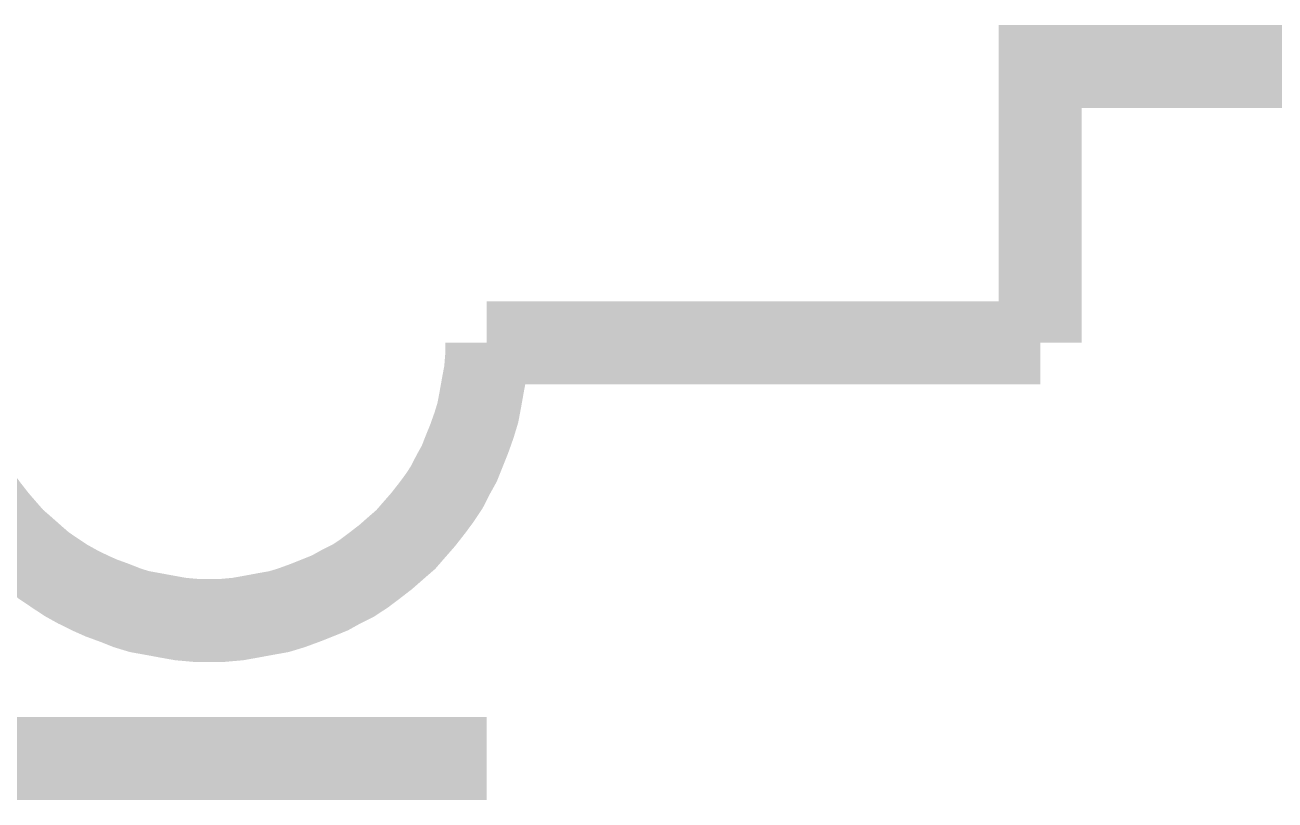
# Model space of a CAD drawing. Header units: inches. Extents: x 0 to 841, y 0 to 594.
# Drawn here: x 115.86 to 127.14, y 550.87 to 557.87 of the extents above; entities that cross this region are included whole.
import ezdxf

# ---------------------------------------------------------------- set-up
doc = ezdxf.new("R2010")
doc.units = ezdxf.units.IN
doc.layers.add('Sheet', color=255, linetype='Continuous')

msp = doc.modelspace()

# ---------------------------------------------------------------- linework, layer by layer
at = {"layer": 'Sheet'}
for points in [[(125.023, 555, 0.749, 0.749, 0), (125.023, 557.493, 0.749, 0.749, 0), (132.524, 557.493, 0.749, 0.749, 0)], [(117.522, 552.495, 0.749, 0.749, 0), (117.645, 552.495, 0.749, 0.749, 0), (117.78, 552.507, 0.749, 0.749, 0), (117.903, 552.529, 0.749, 0.749, 0), (118.027, 552.552, 0.749, 0.749, 0), (118.151, 552.574, 0.749, 0.749, 0), (118.263, 552.608, 0.749, 0.749, 0), (118.386, 552.653, 0.749, 0.749, 0), (118.499, 552.698, 0.749, 0.749, 0), (118.611, 552.743, 0.749, 0.749, 0), (118.712, 552.799, 0.749, 0.749, 0), (118.824, 552.855, 0.749, 0.749, 0), (118.925, 552.922, 0.749, 0.749, 0), (119.015, 552.99, 0.749, 0.749, 0), (119.116, 553.068, 0.749, 0.749, 0), (119.206, 553.147, 0.749, 0.749, 0), (119.296, 553.225, 0.749, 0.749, 0), (119.374, 553.315, 0.749, 0.749, 0), (119.453, 553.405, 0.749, 0.749, 0), (119.532, 553.506, 0.749, 0.749, 0), (119.599, 553.596, 0.749, 0.749, 0), (119.666, 553.697, 0.749, 0.749, 0), (119.723, 553.809, 0.749, 0.749, 0), (119.779, 553.91, 0.749, 0.749, 0), (119.824, 554.023, 0.749, 0.749, 0), (119.869, 554.135, 0.749, 0.749, 0), (119.913, 554.259, 0.749, 0.749, 0), (119.947, 554.371, 0.749, 0.749, 0), (119.97, 554.494, 0.749, 0.749, 0), (119.992, 554.618, 0.749, 0.749, 0), (120.015, 554.741, 0.749, 0.749, 0), (120.026, 554.876, 0.749, 0.749, 0), (120.026, 555, 0.749, 0.749, 0)], [(120.026, 555, 0.749, 0.749, 0), (125.023, 555, 0.749, 0.749, 0)], [(120.026, 555, 0.3, 0.3, 0), (125.023, 555, 0.3, 0.3, 0)], [(115.456, 553.596, 0.749, 0.749, 0), (115.523, 553.506, 0.749, 0.749, 0), (115.602, 553.405, 0.749, 0.749, 0), (115.68, 553.315, 0.749, 0.749, 0), (115.759, 553.225, 0.749, 0.749, 0), (115.849, 553.147, 0.749, 0.749, 0), (115.938, 553.068, 0.749, 0.749, 0), (116.028, 552.99, 0.749, 0.749, 0), (116.129, 552.922, 0.749, 0.749, 0), (116.23, 552.855, 0.749, 0.749, 0), (116.331, 552.799, 0.749, 0.749, 0), (116.444, 552.743, 0.749, 0.749, 0), (116.545, 552.698, 0.749, 0.749, 0), (116.668, 552.653, 0.749, 0.749, 0), (116.781, 552.608, 0.749, 0.749, 0), (116.893, 552.574, 0.749, 0.749, 0), (117.016, 552.552, 0.749, 0.749, 0), (117.14, 552.529, 0.749, 0.749, 0), (117.263, 552.507, 0.749, 0.749, 0), (117.398, 552.495, 0.749, 0.749, 0), (117.522, 552.495, 0.749, 0.749, 0)], [(120.026, 551.249, 0.749, 0.749, 0), (100.027, 551.249, 0.749, 0.749, 0)]]:
    msp.add_lwpolyline(points, format="xyseb", dxfattribs=at)

doc.saveas('drawing.dxf')
